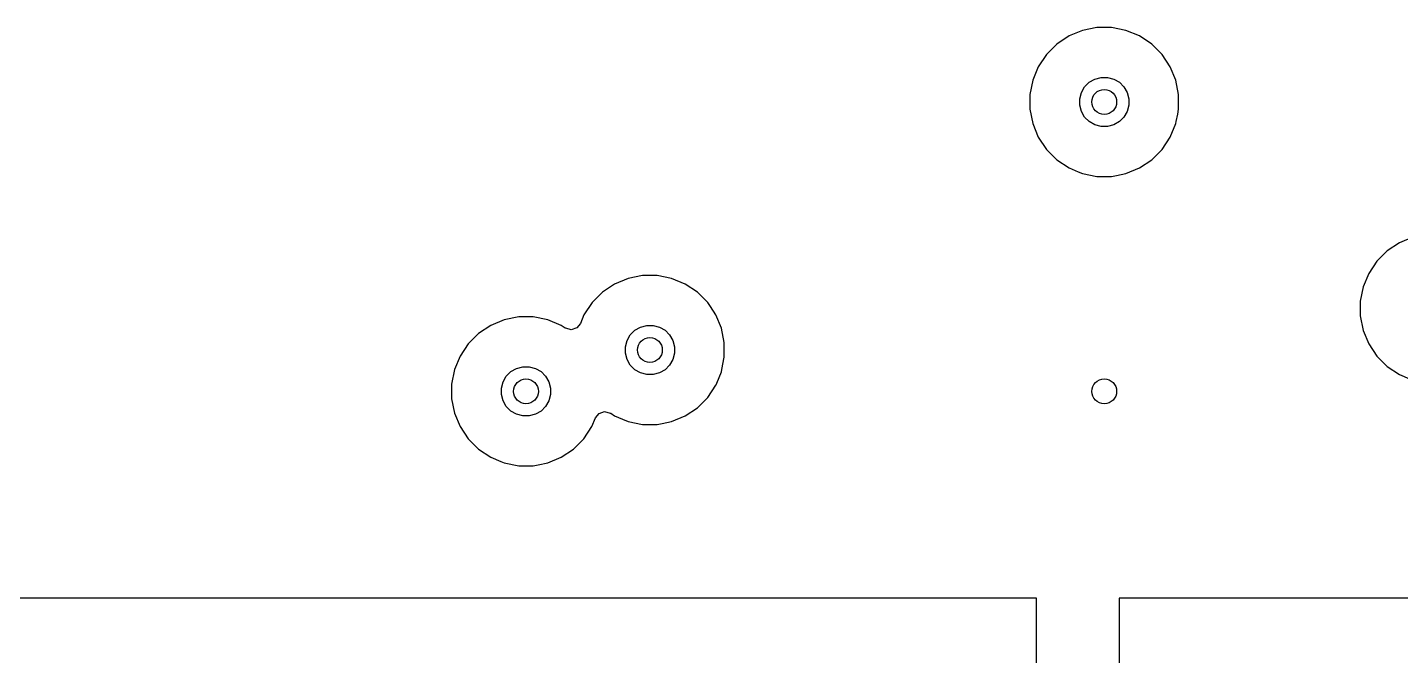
# Model space of a CAD drawing. Header units: inches. Extents: x 1.32 to 5.22, y -7.01 to -1.14.
# Drawn here: x 3.129 to 3.783, y -3.827 to -3.528 of the extents above; entities that cross this region are included whole.
import ezdxf

# ---------------------------------------------------------------- set-up
doc = ezdxf.new("R2010")
doc.units = ezdxf.units.IN
doc.header["$MEASUREMENT"] = 0
doc.layers.add('B.Cu', color=153, linetype='CONTINUOUS', true_color=0x4d7fc4)

msp = doc.modelspace()

# ---------------------------------------------------------------- linework, layer by layer
at = {"layer": 'B.Cu', "linetype": 'CONTINUOUS'}
for p, q in [((3.62494, -3.53157), (3.61913, -3.53545)), ((3.63139, -3.5289), (3.62494, -3.53157)), ((3.62494, -3.53157), (3.62494, -3.53157)), ((3.63824, -3.52754), (3.63139, -3.5289)), ((3.63139, -3.5289), (3.63139, -3.5289)), ((3.64522, -3.52754), (3.63824, -3.52754)), ((3.63824, -3.52754), (3.63824, -3.52754)), ((3.65207, -3.5289), (3.64522, -3.52754)), ((3.64522, -3.52754), (3.64522, -3.52754)), ((3.65853, -3.53157), (3.65207, -3.5289)), ((3.65207, -3.5289), (3.65207, -3.5289)), ((3.66433, -3.53545), (3.65853, -3.53157)), ((3.65853, -3.53157), (3.65853, -3.53157)), ((3.61913, -3.53545), (3.61419, -3.54039)), ((3.61913, -3.53545), (3.61913, -3.53545)), ((3.66927, -3.54039), (3.66433, -3.53545)), ((3.66433, -3.53545), (3.66433, -3.53545)), ((3.61031, -3.5462), (3.60764, -3.55265)), ((3.61419, -3.54039), (3.61031, -3.5462)), ((3.61031, -3.5462), (3.61031, -3.5462)), ((3.61419, -3.54039), (3.61419, -3.54039)), ((3.67315, -3.5462), (3.66927, -3.54039)), ((3.66927, -3.54039), (3.66927, -3.54039)), ((3.67582, -3.55265), (3.67315, -3.5462)), ((3.67315, -3.5462), (3.67315, -3.5462)), ((3.60764, -3.55265), (3.60628, -3.5595)), ((3.60764, -3.55265), (3.60764, -3.55265)), ((3.63454, -3.55362), (3.63721, -3.55208)), ((3.63721, -3.55208), (3.64019, -3.55128)), ((3.64019, -3.55128), (3.64327, -3.55128)), ((3.64327, -3.55128), (3.64625, -3.55208)), ((3.64625, -3.55208), (3.64892, -3.55362)), ((3.67718, -3.5595), (3.67582, -3.55265)), ((3.67582, -3.55265), (3.67582, -3.55265)), ((3.60628, -3.5595), (3.60628, -3.56648)), ((3.63002, -3.56145), (3.63082, -3.55847)), ((3.63082, -3.55847), (3.63236, -3.5558)), ((3.63236, -3.5558), (3.63454, -3.55362)), ((3.64892, -3.55362), (3.6511, -3.5558)), ((3.6511, -3.5558), (3.65264, -3.55847)), ((3.65264, -3.55847), (3.65344, -3.56145)), ((3.67718, -3.5595), (3.67718, -3.5595)), ((3.67718, -3.56648), (3.67718, -3.5595)), ((3.67718, -3.5595), (3.67718, -3.5595)), ((3.63002, -3.56453), (3.63002, -3.56145)), ((3.63082, -3.56751), (3.63002, -3.56453)), ((3.65344, -3.56453), (3.65264, -3.56751)), ((3.65344, -3.56145), (3.65344, -3.56453)), ((3.60628, -3.56648), (3.60764, -3.57333)), ((3.63236, -3.57018), (3.63082, -3.56751)), ((3.63454, -3.57236), (3.63236, -3.57018)), ((3.63721, -3.5739), (3.63454, -3.57236)), ((3.64892, -3.57236), (3.64625, -3.5739)), ((3.6511, -3.57018), (3.64892, -3.57236)), ((3.65264, -3.56751), (3.6511, -3.57018)), ((3.67582, -3.57333), (3.67602, -3.57234)), ((3.67602, -3.57234), (3.67673, -3.56877)), ((3.67673, -3.56877), (3.67718, -3.56648)), ((3.60764, -3.57333), (3.60764, -3.57333)), ((3.60764, -3.57333), (3.61031, -3.57979)), ((3.64019, -3.5747), (3.63721, -3.5739)), ((3.64327, -3.5747), (3.64019, -3.5747)), ((3.64625, -3.5739), (3.64327, -3.5747)), ((3.67315, -3.57979), (3.67582, -3.57333)), ((3.61031, -3.57979), (3.61031, -3.57979)), ((3.61031, -3.57979), (3.61419, -3.58559)), ((3.61419, -3.58559), (3.61419, -3.58559)), ((3.61419, -3.58559), (3.61913, -3.59053)), ((3.66433, -3.59053), (3.66927, -3.58559)), ((3.66927, -3.58559), (3.67315, -3.57979)), ((3.61913, -3.59053), (3.61913, -3.59053)), ((3.61913, -3.59053), (3.62494, -3.59441)), ((3.65853, -3.59441), (3.66433, -3.59053)), ((3.62494, -3.59441), (3.62494, -3.59441)), ((3.62494, -3.59441), (3.62929, -3.59621)), ((3.62929, -3.59621), (3.63139, -3.59708)), ((3.63139, -3.59708), (3.63139, -3.59708)), ((3.63139, -3.59708), (3.63139, -3.59708)), ((3.63139, -3.59708), (3.63824, -3.59844)), ((3.63824, -3.59844), (3.63824, -3.59844)), ((3.63824, -3.59844), (3.63824, -3.59844)), ((3.63824, -3.59844), (3.64522, -3.59844)), ((3.64522, -3.59844), (3.64751, -3.59799)), ((3.64522, -3.59844), (3.64522, -3.59844)), ((3.64751, -3.59799), (3.65207, -3.59708)), ((3.65207, -3.59708), (3.65853, -3.59441)), ((3.65207, -3.59708), (3.65207, -3.59708)), ((3.65207, -3.59708), (3.65207, -3.59708)), ((3.78242, -3.63), (3.77661, -3.63388)), ((3.78887, -3.62733), (3.78242, -3.63)), ((3.78242, -3.63), (3.78242, -3.63)), ((3.77661, -3.63388), (3.77167, -3.63882)), ((3.77661, -3.63388), (3.77661, -3.63388)), ((3.76779, -3.64462), (3.76512, -3.65108)), ((3.77167, -3.63882), (3.76779, -3.64462)), ((3.76779, -3.64462), (3.76779, -3.64462)), ((3.77167, -3.63882), (3.77167, -3.63882)), ((3.4084, -3.64968), (3.4026, -3.65356)), ((3.41486, -3.64701), (3.4084, -3.64968)), ((3.4084, -3.64968), (3.4084, -3.64968)), ((3.4217, -3.64565), (3.41486, -3.64701)), ((3.41486, -3.64701), (3.41486, -3.64701)), ((3.4217, -3.64565), (3.4217, -3.64565)), ((3.42869, -3.64565), (3.4217, -3.64565)), ((3.43554, -3.64701), (3.42869, -3.64565)), ((3.42869, -3.64565), (3.42869, -3.64565)), ((3.44199, -3.64968), (3.43554, -3.64701)), ((3.43554, -3.64701), (3.43554, -3.64701)), ((3.4478, -3.65356), (3.44199, -3.64968)), ((3.44199, -3.64968), (3.44199, -3.64968)), ((3.76512, -3.65108), (3.76376, -3.65793)), ((3.76512, -3.65108), (3.76512, -3.65108)), ((3.4026, -3.65356), (3.39766, -3.6585)), ((3.4026, -3.65356), (3.4026, -3.65356)), ((3.45216, -3.65793), (3.4478, -3.65356)), ((3.4478, -3.65356), (3.4478, -3.65356)), ((3.45273, -3.6585), (3.45216, -3.65793)), ((3.76376, -3.65793), (3.76376, -3.66491)), ((3.39378, -3.66431), (3.39206, -3.66845)), ((3.39766, -3.6585), (3.39378, -3.66431)), ((3.39378, -3.66431), (3.39378, -3.66431)), ((3.39766, -3.6585), (3.39766, -3.6585)), ((3.454, -3.6604), (3.45273, -3.6585)), ((3.45273, -3.6585), (3.45273, -3.6585)), ((3.45661, -3.66431), (3.454, -3.6604)), ((3.45929, -3.67076), (3.45661, -3.66431)), ((3.45661, -3.66431), (3.45661, -3.66431)), ((3.34935, -3.66937), (3.34354, -3.67325)), ((3.3558, -3.6667), (3.34935, -3.66937)), ((3.34935, -3.66937), (3.34935, -3.66937)), ((3.36265, -3.66533), (3.3558, -3.6667)), ((3.3558, -3.6667), (3.3558, -3.6667)), ((3.36963, -3.66533), (3.36265, -3.66533)), ((3.36265, -3.66533), (3.36265, -3.66533)), ((3.37648, -3.6667), (3.36963, -3.66533)), ((3.36963, -3.66533), (3.36963, -3.66533)), ((3.38293, -3.66937), (3.37648, -3.6667)), ((3.37648, -3.6667), (3.37648, -3.6667)), ((3.38294, -3.66937), (3.38293, -3.66937)), ((3.38484, -3.67064), (3.38294, -3.66937)), ((3.38506, -3.67078), (3.38484, -3.67064)), ((3.38773, -3.67146), (3.38506, -3.67078)), ((3.39034, -3.67059), (3.38773, -3.67146)), ((3.39206, -3.66845), (3.39034, -3.67059)), ((3.41801, -3.67173), (3.42068, -3.67019)), ((3.42068, -3.67019), (3.42366, -3.66939)), ((3.42366, -3.66939), (3.42674, -3.66939)), ((3.42674, -3.66939), (3.42972, -3.67019)), ((3.42972, -3.67019), (3.43239, -3.67173)), ((3.46065, -3.67761), (3.45929, -3.67076)), ((3.45929, -3.67076), (3.45929, -3.67076)), ((3.76376, -3.66491), (3.76512, -3.67176)), ((3.34354, -3.67325), (3.3386, -3.67819)), ((3.34354, -3.67325), (3.34354, -3.67325)), ((3.41349, -3.67956), (3.41428, -3.67658)), ((3.41428, -3.67658), (3.41583, -3.67391)), ((3.41583, -3.67391), (3.41801, -3.67173)), ((3.43239, -3.67173), (3.43457, -3.67391)), ((3.43457, -3.67391), (3.43611, -3.67658)), ((3.43611, -3.67658), (3.43691, -3.67956)), ((3.46065, -3.68459), (3.46065, -3.67761)), ((3.46065, -3.67761), (3.46065, -3.67761)), ((3.76512, -3.67176), (3.76512, -3.67176)), ((3.76512, -3.67176), (3.76779, -3.67821)), ((3.33472, -3.68399), (3.33205, -3.69045)), ((3.3386, -3.67819), (3.33472, -3.68399)), ((3.33472, -3.68399), (3.33472, -3.68399)), ((3.3386, -3.67819), (3.3386, -3.67819)), ((3.41349, -3.68264), (3.41349, -3.67956)), ((3.41428, -3.68562), (3.41349, -3.68264)), ((3.43691, -3.68264), (3.43611, -3.68562)), ((3.43691, -3.67956), (3.43691, -3.68264)), ((3.76779, -3.67821), (3.76779, -3.67821)), ((3.76779, -3.67821), (3.77167, -3.68402)), ((3.77167, -3.68402), (3.77167, -3.68402)), ((3.77167, -3.68402), (3.77661, -3.68896)), ((3.33205, -3.69045), (3.33069, -3.6973)), ((3.33205, -3.69045), (3.33205, -3.69045)), ((3.35895, -3.69142), (3.36162, -3.68988)), ((3.36162, -3.68988), (3.3646, -3.68908)), ((3.3646, -3.68908), (3.36768, -3.68908)), ((3.36768, -3.68908), (3.37066, -3.68988)), ((3.37066, -3.68988), (3.37333, -3.69142)), ((3.41583, -3.68829), (3.41428, -3.68562)), ((3.41801, -3.69047), (3.41583, -3.68829)), ((3.42068, -3.69201), (3.41801, -3.69047)), ((3.43239, -3.69047), (3.42972, -3.69201)), ((3.43457, -3.68829), (3.43239, -3.69047)), ((3.43611, -3.68562), (3.43457, -3.68829)), ((3.45929, -3.69144), (3.45949, -3.69045)), ((3.45949, -3.69045), (3.46065, -3.68459)), ((3.46065, -3.68459), (3.46065, -3.68459)), ((3.77661, -3.68896), (3.77661, -3.68896)), ((3.77661, -3.68896), (3.78242, -3.69284)), ((3.35443, -3.69925), (3.35523, -3.69627)), ((3.35523, -3.69627), (3.35677, -3.6936)), ((3.35677, -3.6936), (3.35895, -3.69142)), ((3.37333, -3.69142), (3.37551, -3.6936)), ((3.37551, -3.6936), (3.37705, -3.69627)), ((3.37705, -3.69627), (3.37785, -3.69925)), ((3.42366, -3.69281), (3.42068, -3.69201)), ((3.42674, -3.69281), (3.42366, -3.69281)), ((3.42972, -3.69201), (3.42674, -3.69281)), ((3.4567, -3.69769), (3.45704, -3.69687)), ((3.45704, -3.69687), (3.45929, -3.69144)), ((3.78242, -3.69284), (3.78242, -3.69284)), ((3.78242, -3.69284), (3.78726, -3.69484)), ((3.33069, -3.6973), (3.33069, -3.70428)), ((3.35443, -3.70233), (3.35443, -3.69925)), ((3.35523, -3.70531), (3.35443, -3.70233)), ((3.37785, -3.70233), (3.37705, -3.70531)), ((3.37785, -3.69925), (3.37785, -3.70233)), ((3.4478, -3.70864), (3.45273, -3.7037)), ((3.45273, -3.7037), (3.45661, -3.6979)), ((3.45661, -3.6979), (3.4567, -3.69769)), ((3.33069, -3.70428), (3.33205, -3.71113)), ((3.35677, -3.70798), (3.35523, -3.70531)), ((3.35895, -3.71016), (3.35677, -3.70798)), ((3.36162, -3.7117), (3.35895, -3.71016)), ((3.37333, -3.71016), (3.37066, -3.7117)), ((3.37551, -3.70798), (3.37333, -3.71016)), ((3.37705, -3.70531), (3.37551, -3.70798)), ((3.44199, -3.71252), (3.4478, -3.70864)), ((3.33205, -3.71113), (3.33205, -3.71113)), ((3.33205, -3.71113), (3.33472, -3.71758)), ((3.3646, -3.7125), (3.36162, -3.7117)), ((3.36768, -3.7125), (3.3646, -3.7125)), ((3.37066, -3.7117), (3.36768, -3.7125)), ((3.39756, -3.71758), (3.39928, -3.71344)), ((3.39928, -3.71344), (3.401, -3.7113)), ((3.401, -3.7113), (3.40361, -3.71043)), ((3.40361, -3.71043), (3.40628, -3.71111)), ((3.40628, -3.71111), (3.4065, -3.71125)), ((3.4065, -3.71125), (3.4084, -3.71252)), ((3.4084, -3.71252), (3.4084, -3.71252)), ((3.4084, -3.71252), (3.41211, -3.71406)), ((3.41211, -3.71406), (3.41486, -3.71519)), ((3.41486, -3.71519), (3.41486, -3.71519)), ((3.41486, -3.71519), (3.41486, -3.71519)), ((3.41486, -3.71519), (3.4217, -3.71656)), ((3.4217, -3.71656), (3.4217, -3.71656)), ((3.4217, -3.71656), (3.4217, -3.71656)), ((3.4217, -3.71656), (3.42869, -3.71656)), ((3.42869, -3.71656), (3.43097, -3.7161)), ((3.42869, -3.71656), (3.42869, -3.71656)), ((3.43097, -3.7161), (3.43554, -3.71519)), ((3.43554, -3.71519), (3.44199, -3.71252)), ((3.43554, -3.71519), (3.43554, -3.71519)), ((3.43554, -3.71519), (3.43554, -3.71519)), ((3.33472, -3.71758), (3.33472, -3.71758)), ((3.33472, -3.71758), (3.3386, -3.72339)), ((3.3386, -3.72339), (3.3386, -3.72339)), ((3.3386, -3.72339), (3.34354, -3.72833)), ((3.38874, -3.72833), (3.39368, -3.72339)), ((3.39368, -3.72339), (3.39756, -3.71758)), ((3.34354, -3.72833), (3.34354, -3.72833)), ((3.34354, -3.72833), (3.34935, -3.73221)), ((3.38293, -3.73221), (3.38874, -3.72833)), ((3.34935, -3.73221), (3.34935, -3.73221)), ((3.34935, -3.73221), (3.35419, -3.73421)), ((3.35419, -3.73421), (3.3558, -3.73488)), ((3.3558, -3.73488), (3.3558, -3.73488)), ((3.3558, -3.73488), (3.3558, -3.73488)), ((3.3558, -3.73488), (3.36265, -3.73624)), ((3.36265, -3.73624), (3.36265, -3.73624)), ((3.36265, -3.73624), (3.36265, -3.73624)), ((3.36265, -3.73624), (3.36963, -3.73624)), ((3.36963, -3.73624), (3.37192, -3.73579)), ((3.36963, -3.73624), (3.36963, -3.73624)), ((3.37192, -3.73579), (3.37648, -3.73488)), ((3.37648, -3.73488), (3.38293, -3.73221)), ((3.37648, -3.73488), (3.37648, -3.73488)), ((3.37648, -3.73488), (3.37648, -3.73488)), ((3.60942, -3.79921), (3.09687, -3.79921)), ((3.60942, -3.89358), (3.60942, -3.79921)), ((4.9231, -3.79921), (3.64879, -3.79921)), ((3.64879, -3.79921), (3.64879, -3.89358))]:
    msp.add_line(p, q, dxfattribs=at)
at = {"layer": 'B.Cu'}
for centre in [(3.64173, -3.56299), (3.4252, -3.6811), (3.36614, -3.70079), (3.64173, -3.70079)]:
    msp.add_circle(centre, 0.00591, dxfattribs=at)

doc.saveas('drawing.dxf')
